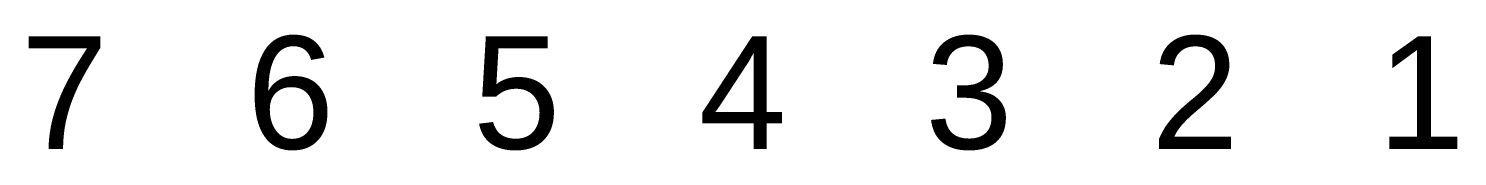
# Model space of a CAD drawing. Header units: metres. Extents: x 0 to 730306, y 0 to 8491524.
# Drawn here: x 729615.175 to 729616.754, y 8491389.872 to 8491390 of the extents above; entities that cross this region are included whole.
import ezdxf

# ---------------------------------------------------------------- set-up
doc = ezdxf.new("R2010")
doc.units = ezdxf.units.M
doc.layers.add('COTAS', color=42, linetype='Continuous', lineweight=5)
doc.styles.get("Standard").update_dxf_attribs({"font": 'arial.ttf'})

msp = doc.modelspace()

# ---------------------------------------------------------------- texts
at = {"layer": 'COTAS', "char_height": 0.125, "width": 0.083471, "attachment_point": 1}
for s, insert in [('7', (729615.1659, 8491389.9984)), ('6', (729615.4159, 8491389.9984)), ('5', (729615.6659, 8491389.9984)), ('4', (729615.9159, 8491389.9984)), ('3', (729616.1659, 8491389.9984)), ('2', (729616.4159, 8491389.9984)), ('1', (729616.6659, 8491389.9984))]:
    msp.add_mtext(s, dxfattribs=dict(at, insert=insert))

doc.saveas('drawing.dxf')
